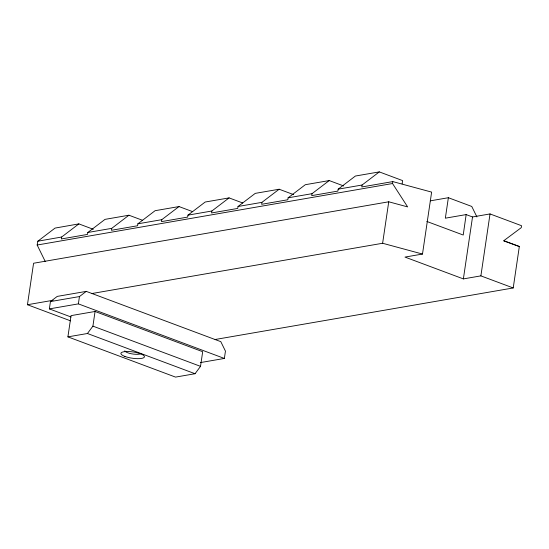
<?xml version="1.0" encoding="UTF-8"?>
<svg xmlns="http://www.w3.org/2000/svg" width="549" height="549" viewBox="0 0 549 549"><rect width="100%" height="100%" fill="white"/><g stroke="black" fill="none" stroke-linecap="round" stroke-linejoin="round"><path stroke-width="0.82" d="M86.268 291.382L79.454 296.57L78.377 303.872L49.362 308.895L50.446 301.573L57.254 296.391L86.268 291.382L220.801 341.656L225.447 351.12L224.369 358.442L200.33 362.601M215.078 339.508L513.219 287.957L519.333 246.508L503.605 240.846L521.262 227.657L521.55 225.714L490.031 213.932L472.524 216.965L466.156 214.584L463.226 235.027L426.827 221.453M67.904 336.866L87.442 333.504L92.918 326.133L95.052 311.475L202.684 351.703L200.522 366.355L195.046 373.725L175.536 377.101L67.904 336.866L71.041 315.627L95.052 311.475M70.608 320.863L27.45 304.729L33.578 263.246L388.74 201.792L407.632 206.898L392.528 183.531L392.81 181.595L431.631 192.109L422.49 254.057L404.977 257.083L463.377 278.906L480.883 275.873L513.219 287.957M192.672 211.66L179.015 206.561L155.099 210.699L137.881 223.814L137.593 225.756L111.433 230.278L111.735 228.357L128.94 215.222L142.596 220.314M179.015 206.561L161.79 219.675L161.509 221.618L187.669 217.088L187.957 215.146L205.175 202.032L229.084 197.894L242.747 202.993M229.084 197.894L211.866 211.008L211.578 212.95L237.744 208.428L238.026 206.486L255.251 193.372L279.16 189.233L293.626 194.627M279.16 189.233L261.942 202.348L261.653 204.29L287.813 199.761L288.101 197.818L305.326 184.704L329.235 180.566L343.695 185.967M329.235 180.566L312.017 193.68L311.729 195.622L337.889 191.093L338.177 189.158L355.395 176.037L379.311 171.899L402.609 180.6L402.122 183.874M379.311 171.899L362.086 185.02L361.805 186.962L392.81 181.595M92.047 293.502L382.619 243.262L388.74 201.792M476.909 216.937L471.769 206.458L448.368 197.715L445.349 218.186L466.156 214.584M463.377 278.906L472.524 216.965M480.883 275.873L490.031 213.932M128.94 215.222L105.024 219.367L87.806 232.481L87.511 234.423L61.351 238.952L61.653 237.024L78.864 223.889L93.303 229.297M78.864 223.889L55.051 228.089L37.833 241.203L37.16 245.026L45.265 261.537M37.833 241.203L61.653 237.024M137.881 223.814L161.79 219.675M187.957 215.146L211.866 211.008M238.026 206.486L261.942 202.348M288.101 197.818L312.017 193.68M338.177 189.158L362.086 185.02M37.16 245.026L392.528 183.531M430.231 200.859L448.368 197.715M27.45 304.729L53.068 300.282M87.806 232.481L111.735 228.357M50.446 301.573L79.454 296.57M382.619 243.262L422.49 254.057M78.377 303.872L224.369 358.442M504.044 240.778L519.333 246.508M49.362 308.895L71.02 316.986M92.918 326.133L200.522 366.355M87.442 333.504L195.046 373.725M140.647 353.824A8.448 2.244 8.4 0 1 131.52 353.796A8.448 2.244 8.4 0 1 124.795 350.804M124.898 356.431A11.9 3.164 8.4 0 0 144.215 357.296A11.9 3.164 8.4 0 0 128.843 351.545A11.9 3.164 8.4 0 0 124.898 356.431"/></g></svg>
